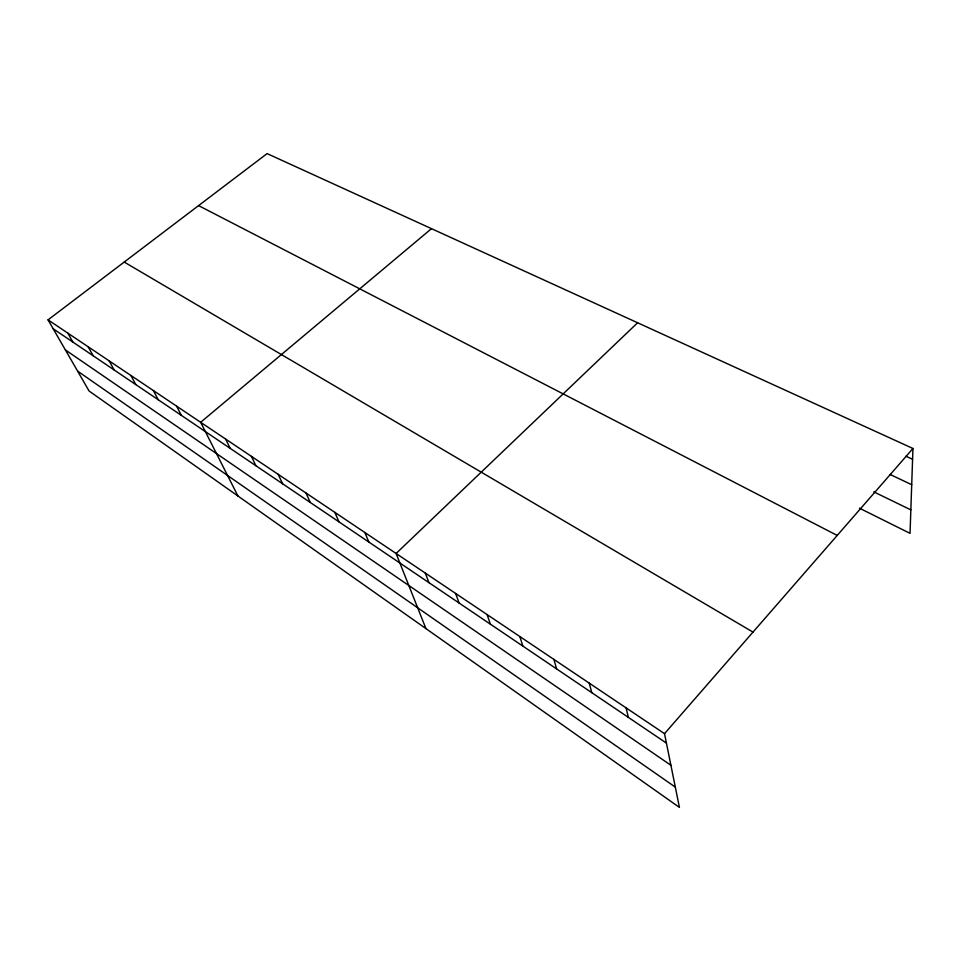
<?xml version="1.0" encoding="UTF-8"?>
<svg xmlns="http://www.w3.org/2000/svg" width="961" height="961" viewBox="0 0 961 961"><rect width="100%" height="100%" fill="white"/><g stroke="black" fill="none" stroke-linecap="round" stroke-linejoin="round"><path stroke-width="1.44" d="M48.05 319.857L664.519 733.663L679.415 807.396L89.073 391.007L48.05 319.857L267.098 153.604L912.95 448.487L910.043 533.355L859.434 508.177M664.519 733.663L912.95 448.487M637.599 322.776L396.1 553.488L425.927 628.602M431.477 228.658L200.657 422.299L237.932 496.008M905.935 456.211L912.578 459.274M890.126 474.47L911.713 484.704M873.825 491.876L910.848 509.871M198.591 205.606L837.211 535.433M124.209 262.053L752.992 632.098M53.191 328.77L666.429 743.105M65.396 349.936L670.91 765.268M77.589 371.09L675.319 787.107M67.775 333.095L72.868 342.068M88.124 346.753L93.181 355.786M109.158 360.868L114.143 369.961M130.888 375.463L135.813 384.592M153.352 390.538L158.217 399.728M176.596 406.143L181.377 415.38M225.583 439.021L230.184 448.355M251.41 456.367L255.902 465.737M278.197 474.35L282.582 483.755M306.006 493.005L310.259 502.459M334.872 512.393L338.981 521.871M364.88 532.538L368.844 542.04M425.327 573.104L428.942 582.642M455.646 593.466L459.082 603.015M487.131 614.596L490.362 624.145M519.853 636.554L522.856 646.104M553.86 659.39L556.623 668.916M589.249 683.139L591.76 692.653M626.104 707.885L628.326 717.362"/></g></svg>
